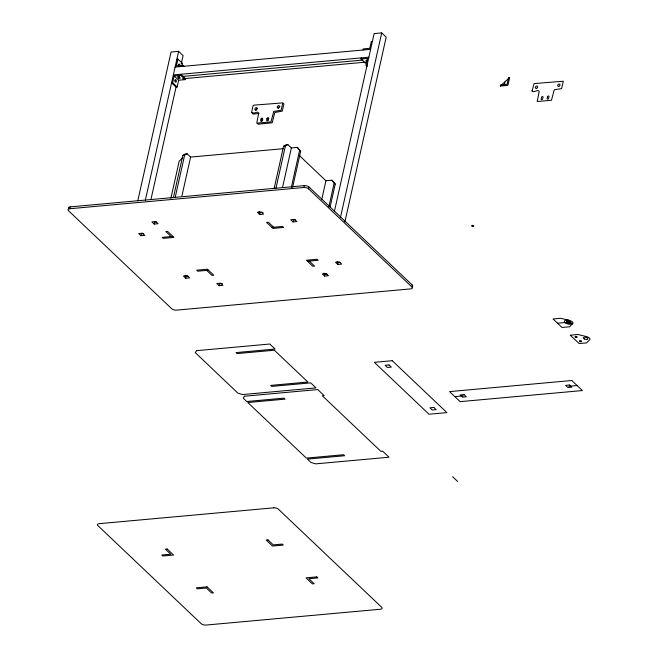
<?xml version="1.0" encoding="UTF-8"?>
<svg xmlns="http://www.w3.org/2000/svg" width="658" height="658" viewBox="0 0 658 658"><rect width="100%" height="100%" fill="white"/><g stroke="black" fill="none" stroke-linecap="round" stroke-linejoin="round"><path stroke-width="0.99" d="M257.648 123.646L258.109 124.214L272.223 122.791L274.789 112.452L282.208 111.177L283.919 104.087L283.45 103.577M412.295 285.079L411.875 286.937A3.529 1.546 12.6 0 1 410.658 288.887L176.476 310.148A3.529 1.546 12.6 0 1 171.73 308.75L68.473 210.692A3.529 1.546 12.6 0 1 69.69 208.751L70.11 206.892L304.292 185.63A3.529 1.546 12.6 0 1 309.038 187.028L412.295 285.079A3.529 1.546 12.6 0 1 412.245 286.715M137.793 200.822L171.055 52.031L178.622 51.34L183.105 55.593L181.32 63.579M145.369 200.131L178.622 51.34M174.173 75.966L178.647 80.218L177.142 86.971L172.659 82.719L174.173 75.966L180.67 75.374L185.145 79.626L185.4 78.516L180.917 74.264L180.67 75.374M176.862 59.212L177.94 59.113L176.426 65.866L182.924 65.274L184.207 66.491M140.977 235.72L138.682 233.541L142.556 233.195L144.85 235.367L140.977 235.72L141.388 233.861L143.329 233.689M150.962 199.39L176.179 86.552M181.986 65.298L182.414 63.365L177.94 59.113M182.677 66.392L182.924 65.274M154.178 224.065L151.883 221.886L155.757 221.54L158.052 223.712L154.178 224.065L154.589 222.207L156.53 222.034M170.891 198.264L179.19 161.161L182.858 157.797M173.424 197.441L182.842 155.329L185.293 153.906L187.086 153.742L190.606 157.089L283.458 148.659M175.217 197.285L184.627 155.165L187.086 153.742M181.953 195.813L190.606 157.089M185.762 278.252L183.467 276.072L187.341 275.718L189.636 277.898L185.762 278.252L186.173 276.393L185.03 275.299M252.804 112.65L252.968 114.04L258.948 113.513M219.065 285.679L216.77 283.508L220.644 283.154L222.939 285.333L219.065 285.679L219.476 283.82L222.388 283.557M261.794 121.368L262.09 120.052M267.781 120.735L268.053 119.509A0.897 0.65 -46.5 0 1 268.785 118.67M259.704 214.483L257.41 212.304L261.284 211.958L263.578 214.13L259.704 214.483L260.116 212.624L258.972 211.539M274.18 188.295L283.598 146.175L286.049 144.752L287.842 144.596L291.371 147.943L297.326 147.4L300.673 151.233L292.604 187.333M275.973 188.13L285.383 146.018L287.842 144.596M282.71 186.666L291.371 147.943M291.321 187.333L299.62 150.23L297.326 147.4M293.007 221.919L290.713 219.739L294.587 219.385L296.881 221.565L293.007 221.919L293.419 220.06L295.36 219.879M69.69 208.751L303.881 187.489L304.292 185.63M411.875 286.937L308.627 188.887L309.038 187.028M321.713 199.629L325.924 180.761L299.127 155.313M365.774 62.132L365.519 63.25L361.045 58.998L361.291 57.879M363.051 50.016L363.298 48.898L369.796 48.305L371.309 41.553L372.387 41.454M328.794 207.114L334.174 183.047L331.887 180.218L325.924 180.761M330.077 207.114L335.235 184.051L331.887 180.218M367.312 66.376L366.029 65.158L367.542 58.406L361.045 58.998M334.412 211.341L374.139 33.591L381.714 32.9L386.188 37.152L344.899 221.894M324.591 276.097L322.297 273.925L326.171 273.572L328.465 275.751L324.591 276.097L325.003 274.238L323.859 273.152M340.416 217.642L381.714 32.9M337.793 264.442L335.498 262.271L339.372 261.917L341.666 264.097L337.793 264.442L338.204 262.583L337.06 261.497M500.31 86.042L500.565 84.931L507.063 84.339L508.568 77.586L509.646 77.488L507.886 85.359L500.31 86.042L509.646 77.488M504.102 85.696L504.9 82.127M572.699 323.637L569.573 326.779L561.998 327.47L553.041 318.966L560.616 318.275L569.244 320.356M568.627 320.742L565.905 322.453L571.448 323.415L568.627 320.742L568.677 322.938M181.345 63.464L182.414 63.365M175.102 67.075L370.627 49.325M173.35 74.946L368.867 57.197M177.635 76.887L179.683 76.706M182.751 76.427L362.912 60.067M182.554 78.771L365.157 62.189M178.647 80.218L185.145 79.626M172.659 82.719L171.59 82.818L176.064 87.07L177.142 86.971M366.029 65.158L367.106 65.06M182.842 155.329L184.627 155.165M283.598 146.175L285.383 146.018M260.116 212.624L263.027 212.361M172.881 236.403L162.148 237.374L163.209 238.377L173.942 237.406L167.593 231.377L165.808 231.542L171.096 236.559M271.853 227.413L282.586 226.442L283.639 227.446L272.906 228.416L266.564 222.388L268.349 222.231L273.638 227.249M208.496 270.224L197.77 271.195L196.709 270.191L207.443 269.221L213.792 275.25L211.999 275.406L206.711 270.389M307.467 261.234L318.201 260.264L317.14 259.26L306.406 260.231L312.756 266.26L314.549 266.095L309.26 261.078M186.173 276.393L188.114 276.212M338.204 262.583L340.145 262.41M325.003 274.238L326.944 274.065M557.523 323.218L570.042 322.075M454.859 396.626L463.207 395.869M568.734 386.287L577.074 385.53M567.27 321.598L571.448 323.415M299.62 150.23L300.673 151.233M334.174 183.047L335.235 184.051M452.63 476.705L457.565 481.393M179.321 77.225A1.119 0.493 12.6 0 1 178.31 76.665M174.822 79.947A1.119 0.592 84.8 0 1 175.291 80.852A1.119 0.592 84.8 0 1 175.102 81.929M179.025 66.104A1.119 0.592 84.8 0 1 178.811 64.41A1.119 0.592 84.8 0 1 179.724 64.492A1.119 0.592 84.8 0 1 179.642 66.154M178.639 64.55A1.119 0.592 84.8 0 1 178.663 66.129M367.444 61.317A1.119 0.493 12.6 0 1 365.971 60.585A1.119 0.493 12.6 0 1 367.452 60.38M255.921 110.248A1.349 0.979 -46.5 0 1 257.648 108.66M278.276 108.216A1.349 0.979 -46.5 0 1 280.012 106.629M262.098 120.019A0.897 0.65 -46.5 0 1 262.855 119.197M68.745 208.685A3.529 1.546 12.6 0 1 70.11 206.892M303.881 187.489A3.529 1.546 12.6 0 1 308.627 188.887M532.018 90.952C532.89 93.494 538.499 88.74 539.215 91.372L537.208 101.513L551.462 100.279L554.233 89.792L561.587 88.591L563.314 81.222L534.115 83.582L532.018 90.952M570.313 335.259L579.163 343.534L586.549 342.917L589.716 339.791A4.417 1.933 12.6 0 0 586.253 336.509L577.634 334.453L570.322 335.235M251.553 112.526C252.31 115.142 257.994 110.363 258.742 112.979L256.743 123.136L270.989 121.894L273.736 111.449L281.098 110.223L282.85 102.862L253.667 105.19L253.059 105.79L251.553 112.526M261.029 119.049L260.691 120.554A0.897 0.65 -46.5 0 0 261.284 121.302A0.897 0.65 -46.5 0 0 262.213 120.414L262.542 118.909A0.897 0.65 -46.5 0 0 261.991 118.152A0.897 0.65 -46.5 0 0 261.037 119.016M266.992 118.506L266.654 120.011A0.897 0.65 -46.5 0 0 267.214 120.768A0.897 0.65 -46.5 0 0 268.16 119.904L268.505 118.366A0.897 0.65 -46.5 0 0 267.913 117.618A0.897 0.65 -46.5 0 0 266.992 118.506M541.501 97.433L541.164 98.971A0.897 0.65 -46.5 0 0 541.756 99.687A0.897 0.65 -46.5 0 0 542.685 98.799L543.023 97.294A0.905 0.658 -46.5 0 0 542.447 96.537A0.905 0.658 -46.5 0 0 541.509 97.433M547.464 96.891L547.127 98.396A0.905 0.658 -46.5 0 0 547.703 99.152A0.905 0.658 -46.5 0 0 548.64 98.256L548.986 96.718A0.897 0.65 -46.5 0 0 548.394 96.002A0.897 0.65 -46.5 0 0 547.464 96.891M196.471 350.681L195.253 352.622L237.925 393.147L242.67 394.545L316.005 387.891L310.708 382.866L271.664 386.411L270.603 385.407L307.862 382.027L274.361 350.212L237.102 353.593L236.041 352.589L275.093 349.044L269.805 344.019L196.471 350.681M244.431 396.223L243.213 398.164L246.742 401.512L284.001 398.131L285.062 399.135L247.795 402.523L306.34 458.108L343.599 454.727L344.66 455.731L307.393 459.111L310.921 462.459L315.667 463.865L389.001 457.211L382.652 451.182L380.859 451.339L322.321 395.754L324.114 395.59L317.765 389.561L244.431 396.223M392.226 360.699L374.344 362.319L429 414.227L446.889 412.599L392.226 360.699M389.018 364.935L385.136 365.28L387.43 367.46L391.304 367.106L389.018 364.935M571.786 380.505L449.57 391.609L460.148 401.651L582.371 390.556L571.786 380.505M463.997 394.603L460.123 394.956L462.41 397.136L466.292 396.782L463.997 394.603M569.524 385.02L565.65 385.374L567.936 387.554L571.818 387.2L569.524 385.02M433.803 407.458L429.929 407.812L432.216 409.992L436.09 409.638L433.803 407.458M273.687 507.828L99.119 523.678A3.529 1.546 12.6 0 0 97.902 525.627L201.159 623.677A3.529 1.546 12.6 0 0 205.896 625.075L380.464 609.226A3.529 1.546 12.6 0 0 381.681 607.285L278.433 509.234A3.529 1.546 12.6 0 0 273.687 507.828M167.214 549.011L165.421 549.175L170.71 554.2L161.769 555.007L162.83 556.01L173.556 555.039L167.214 549.011M267.971 539.864L266.177 540.029L272.527 546.05L283.261 545.079L282.2 544.076L273.259 544.89L267.971 539.864M207.056 586.854L196.331 587.824L197.384 588.828L206.332 588.022L211.621 593.039L213.406 592.883L207.056 586.854M316.761 576.893L306.028 577.864L312.377 583.893L314.162 583.728L308.873 578.711L317.814 577.897L316.761 576.893M175.234 80.334A1.119 0.592 84.8 0 0 175.842 82.028A1.119 0.592 84.8 0 0 176.27 80.366A1.119 0.592 84.8 0 0 175.234 80.334M178.441 78.113A1.119 0.493 12.6 0 0 180.21 78.113A1.119 0.493 12.6 0 0 178.721 77.307A1.119 0.493 12.6 0 0 178.441 78.113M256.069 109.935A1.349 0.979 -46.5 0 0 257.015 107.912A1.349 0.979 -46.5 0 0 255 108.611A1.349 0.979 -46.5 0 0 256.069 109.935M278.424 107.904A1.349 0.979 -46.5 0 0 279.379 105.88A1.349 0.979 -46.5 0 0 277.355 106.588A1.349 0.979 -46.5 0 0 278.424 107.904M584.345 338.952A2.295 1.003 12.6 0 0 587.915 338.87A2.295 1.003 12.6 0 0 584.765 337.258A2.295 1.003 12.6 0 0 584.345 338.952M575.429 337.192A1.119 0.493 12.6 0 0 577.173 337.151A1.119 0.493 12.6 0 0 575.635 336.361A1.119 0.493 12.6 0 0 575.429 337.192M579.912 341.444A1.119 0.493 12.6 0 0 581.656 341.403A1.119 0.493 12.6 0 0 580.117 340.614A1.119 0.493 12.6 0 0 579.912 341.444M566.102 323.341A4.417 1.933 12.6 0 0 572.962 323.185A4.417 1.933 12.6 0 0 566.916 320.084A4.417 1.933 12.6 0 0 566.102 323.341M567.328 322.79A2.295 1.003 12.6 0 0 570.897 322.716A2.295 1.003 12.6 0 0 567.755 321.104A2.295 1.003 12.6 0 0 567.328 322.79M472.115 226.163A1.119 0.493 12.6 0 0 473.859 226.13A1.119 0.493 12.6 0 0 472.321 225.34A1.119 0.493 12.6 0 0 472.115 226.163M558.979 86.256A1.349 0.979 -46.5 0 0 559.802 84.216A1.349 0.979 -46.5 0 0 557.795 85.055A1.349 0.979 -46.5 0 0 558.979 86.256M536.624 88.287A1.349 0.979 -46.5 0 0 537.446 86.247A1.349 0.979 -46.5 0 0 535.439 87.086A1.349 0.979 -46.5 0 0 536.624 88.287"/></g></svg>
